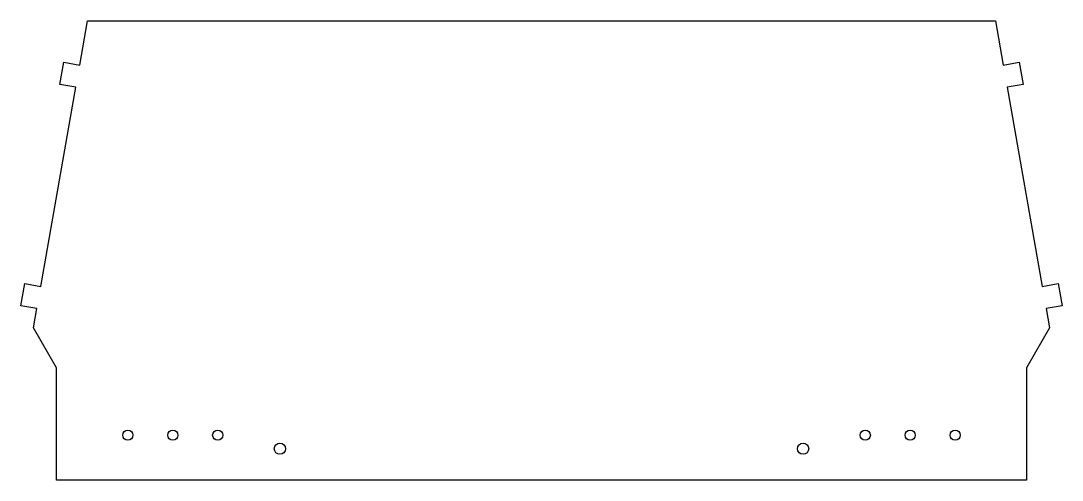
# Model space of a CAD drawing. Header units: millimetres. Extents: x -473 to -9, y -50 to 154.
import ezdxf

# ---------------------------------------------------------------- set-up
doc = ezdxf.new("R2010")
doc.units = ezdxf.units.MM
doc.layers.get('0').update_dxf_attribs({"linetype": 'CONTINUOUS'})

msp = doc.modelspace()

# ---------------------------------------------------------------- linework, layer by layer
msp.add_lwpolyline([(-457, -50), (-457, 0), (-467.26, 17.77), (-465.74, 26.39), (-472.88, 27.65), (-471.15, 37.49), (-464.01, 36.23), (-448.38, 124.87), (-455.52, 126.13), (-453.78, 135.97), (-446.64, 134.72), (-443.17, 154.41), (-38.83, 154.41), (-35.36, 134.72), (-28.22, 135.97), (-26.48, 126.13), (-33.62, 124.87), (-17.99, 36.23), (-10.85, 37.49), (-9.12, 27.65), (-16.26, 26.39), (-14.74, 17.77), (-25, 0), (-25, -50)], close=True)
for centre, radius in [((-425.2, -30), 2.25), ((-405.2, -30), 2.25), ((-385.2, -30), 2.25), ((-96.8, -30), 2.25), ((-76.8, -30), 2.25), ((-56.8, -30), 2.25), ((-357.5, -36), 2.5), ((-124.5, -36), 2.5)]:
    msp.add_circle(centre, radius)

doc.saveas('drawing.dxf')
